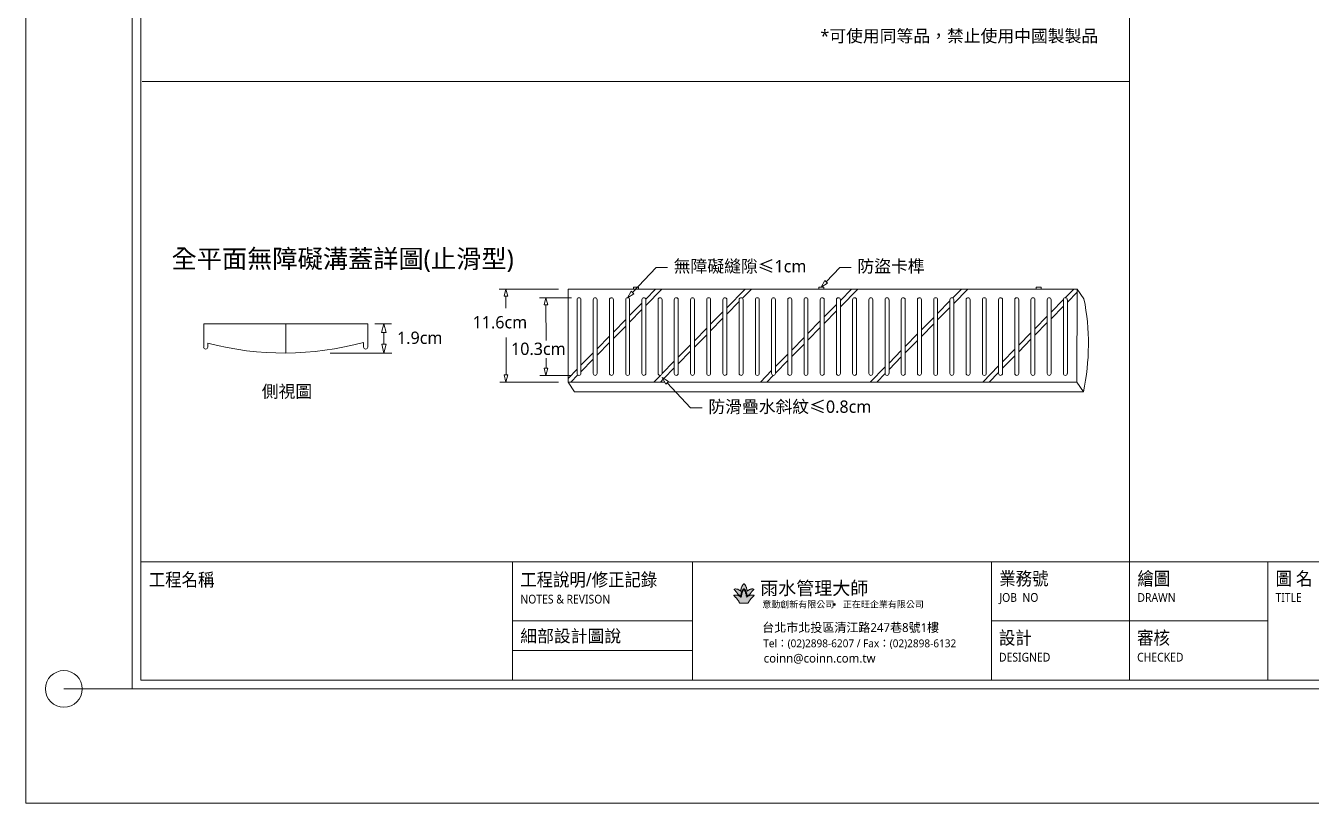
# Model space of a CAD drawing. Header units: millimetres. Extents: x 4267 to 8467, y 166 to 3136.
# Drawn here: x 4267 to 6353, y 166 to 1427 of the extents above; entities that cross this region are included whole.
import ezdxf
from ezdxf.enums import TextEntityAlignment as Align

# ---------------------------------------------------------------- set-up
doc = ezdxf.new("R2010")
doc.units = ezdxf.units.MM
doc.styles.add('圖框文字', font='Microsoft JhengHei.ttf')
doc.styles.add('微軟正黑體', font='Microsoft JhengHei.ttf')

msp = doc.modelspace()

# ---------------------------------------------------------------- hatches: boundary and pattern name
at = {"lineweight": 5, "true_color": 0xf8d731}
h = msp.add_hatch(color=40, dxfattribs=at)
h.dxf.hatch_style = 1
edge = h.paths.add_edge_path()
edge.add_spline(control_points=[(5437.5, 501.9), (5438.4, 502.5), (5439.3, 503.1), (5440.1, 503.5), (5441.1, 503.8), (5441.5, 504), (5441.6, 504), (5441.7, 504.2), (5442.4, 505.3), (5442.7, 505.8), (5443.1, 506.4), (5443.5, 506.9), (5443.9, 507.5), (5444.4, 508.2), (5444.8, 508.6), (5445.2, 509.1), (5446, 510), (5446.3, 510.3), (5446.7, 510.7), (5447.2, 511.1), (5447.7, 511.5), (5447.9, 511.7), (5448.1, 512), (5448.3, 512.2), (5448.4, 512.5), (5448.4, 512.6), (5448.4, 512.8), (5448.3, 512.8), (5448.1, 513), (5447.7, 513.1), (5447.2, 513.2), (5446.7, 513.2), (5446.3, 513.3), (5445.8, 513.3), (5445, 513.3), (5444.4, 513.2), (5443.6, 513.1), (5443.2, 513), (5442.5, 512.8), (5441.9, 512.6), (5441.4, 512.3), (5440.7, 512), (5440.1, 511.6), (5439.5, 511.2), (5439, 510.9), (5438.5, 510.5), (5438, 510.1), (5437.6, 509.8), (5437.5, 509.7), (5437.5, 509.7), (5437.5, 509.8), (5437.4, 510.8), (5437.3, 511.5), (5436.6, 514.7), (5436.3, 515.7), (5435.6, 517.2), (5435.1, 518.3), (5434.5, 519.4), (5433.6, 520.7), (5433, 521.3), (5432.5, 521.6), (5432.3, 521.7), (5432.1, 521.6), (5431.9, 521.5), (5431.6, 521.3), (5431.4, 521.1), (5431, 520.7), (5430.8, 520.4), (5430.5, 519.9), (5430.1, 519.4), (5429.8, 518.9), (5429.4, 518.1), (5428.7, 516.6), (5428, 514.8), (5427.8, 513.9), (5427.4, 512.3), (5427.2, 510.8), (5427.1, 509.9), (5427.1, 509.7), (5427.1, 509.7), (5426, 510.6), (5424.9, 511.4), (5423.6, 512.1), (5422.2, 512.8), (5420.7, 513.2), (5419.4, 513.3), (5417.6, 513.2), (5416.6, 513), (5416.2, 512.9), (5416.2, 512.7), (5416.2, 512.6), (5416.3, 512.4), (5416.4, 512.1), (5416.7, 511.8), (5417.2, 511.3), (5417.7, 510.9), (5418.3, 510.3), (5419.4, 509.1), (5420.2, 508.2), (5420.5, 507.8), (5421, 507.1), (5421.4, 506.5), (5422, 505.7), (5422.4, 505), (5423, 504.1), (5423, 504), (5423.3, 503.9), (5424.1, 503.7), (5424.9, 503.3), (5425.5, 502.9), (5425.9, 502.6), (5426.4, 502.3), (5426.9, 502), (5427.1, 501.9), (5427.2, 501.9), (5427.2, 501.9), (5427.2, 502.2), (5427.4, 503.7), (5427.7, 505), (5428, 506.1), (5428.5, 507.9), (5428.7, 508.5), (5429.1, 509.5), (5429.5, 510.4), (5429.7, 510.9), (5430.2, 511.8), (5430.7, 512.4), (5431.2, 512.9), (5431.6, 513.3), (5432, 513.4), (5432.3, 513.4), (5432.6, 513.4), (5433.1, 513.2), (5433.6, 512.7), (5434, 512.3), (5434.4, 511.7), (5434.9, 510.9), (5435.3, 509.9), (5435.7, 509), (5436, 508.1), (5436.3, 507.2), (5436.5, 506.5), (5436.8, 505.5), (5437, 504.6), (5437.2, 503.6), (5437.3, 503), (5437.4, 502.2), (5437.5, 501.9), (5437.5, 501.9)], knot_values=[0, 0, 0, 0, 1, 2, 3, 4, 5, 6, 7, 8, 9, 10, 11, 12, 13, 14, 15, 16, 17, 18, 19, 20, 21, 22, 23, 24, 25, 26, 27, 28, 29, 30, 31, 32, 33, 34, 35, 36, 37, 38, 39, 40, 41, 42, 43, 44, 45, 46, 47, 48, 49, 50, 51, 52, 53, 54, 55, 56, 57, 58, 59, 60, 61, 61, 61, 62, 63, 64, 65, 66, 67, 68, 69, 70, 71, 72, 73, 74, 75, 76, 77, 78, 79, 80, 81, 82, 83, 84, 85, 86, 87, 88, 89, 90, 91, 92, 93, 94, 95, 96, 97, 98, 99, 100, 101, 102, 103, 104, 105, 106, 107, 108, 109, 110, 111, 112, 113, 114, 115, 116, 117, 118, 119, 120, 121, 122, 123, 124, 125, 126, 127, 128, 129, 130, 131, 132, 133, 134, 135, 136, 137, 138, 139, 140, 141, 142, 143, 144, 144, 144, 144], degree=3, periodic=0)
edge = h.paths.add_edge_path()
edge.add_spline(control_points=[(5432.3, 490.2), (5435.4, 490.2), (5437.4, 490.2), (5438.2, 490.2), (5438.6, 490.3), (5438.9, 490.5), (5439.1, 490.6), (5439.4, 490.8), (5439.6, 491.1), (5439.9, 491.7), (5440.5, 492.9), (5440.8, 493.5), (5441.3, 494.3), (5441.9, 495.2), (5442.5, 495.9), (5443.1, 496.8), (5443.8, 497.7), (5444.6, 498.6), (5445.7, 499.7), (5446.5, 500.5), (5447.2, 501), (5447.7, 501.5), (5448.2, 501.9), (5448.5, 502.3), (5448.6, 502.5), (5448.7, 502.7), (5448.7, 502.9), (5448.6, 503.1), (5448.3, 503.2), (5447.8, 503.4), (5447, 503.4), (5445.8, 503.5), (5444.7, 503.5), (5443.5, 503.4), (5442.5, 503.2), (5441.4, 502.9), (5440.7, 502.6), (5439.7, 502.2), (5438.9, 501.6), (5437.8, 500.9), (5436.9, 500.3), (5436.5, 499.8), (5436.5, 499.9), (5436.3, 500.3), (5436.2, 501.2), (5435.8, 503.7), (5435.5, 505.1), (5435.1, 506.7), (5434.6, 508.2), (5433.9, 510), (5433.2, 511.3), (5433, 511.5), (5432.7, 511.8), (5432.5, 512), (5432.3, 512.1), (5432.1, 512.1), (5431.9, 512), (5431.6, 511.7), (5431.3, 511.3), (5431, 510.8), (5430.5, 510), (5430.2, 509.3), (5429.8, 508.4), (5429.4, 507.3), (5429.1, 506.3), (5428.8, 505), (5428.5, 503.7), (5428.2, 502.5), (5428.1, 501.4), (5428, 500.5), (5428, 499.9), (5428, 499.9), (5427.8, 499.9), (5427.5, 500.1), (5426.5, 500.9), (5425.7, 501.5), (5424.8, 502), (5424, 502.4), (5423, 502.9), (5422.1, 503.2), (5421, 503.4), (5420.2, 503.5), (5419.1, 503.5), (5417.7, 503.5), (5416.8, 503.4), (5416.2, 503.3), (5415.9, 503.1), (5415.8, 502.9), (5415.8, 502.6), (5416, 502.3), (5416.4, 501.8), (5417.4, 500.9), (5418.3, 500.1), (5419.4, 499.2), (5420.2, 498.3), (5421, 497.3), (5421.9, 496.2), (5423.1, 494.5), (5423.8, 493.3), (5424.4, 492), (5424.9, 491.1), (5425.1, 490.9), (5425.3, 490.6), (5425.7, 490.4), (5426.4, 490.3), (5427.6, 490.3), (5432.3, 490.2)], knot_values=[0, 0, 0, 0, 1, 2, 3, 4, 5, 6, 7, 8, 9, 10, 11, 12, 13, 14, 15, 16, 17, 18, 19, 20, 21, 22, 23, 24, 25, 26, 27, 28, 29, 30, 31, 32, 33, 34, 35, 36, 37, 38, 39, 40, 41, 42, 43, 44, 45, 46, 47, 48, 49, 50, 51, 52, 53, 54, 55, 56, 57, 58, 59, 60, 61, 62, 63, 64, 65, 66, 67, 68, 69, 70, 71, 72, 73, 74, 75, 76, 77, 78, 79, 80, 81, 82, 83, 84, 85, 86, 87, 88, 89, 90, 91, 92, 93, 94, 95, 96, 97, 98, 99, 100, 101, 102, 103, 104, 104, 104, 104], degree=3, periodic=0)
at = {"lineweight": 5}
h = msp.add_hatch(color=256, dxfattribs=at)
h.dxf.hatch_style = 1
h.paths.add_polyline_path([(5580.6, 488.2, 1), (5577.5, 488.2, 1)])

# ---------------------------------------------------------------- linework, layer by layer
for p, q in [((4266.8, 165.5, 163.2), (4266.8, 3135.5, 163.2)), ((4453.8, 557.5, 163.2), (4453.8, 2936.7, 163.2)), ((4453.8, 2936.7, 163.2), (4453.8, 365.3, 163.2)), ((6058.1, 2936.7, 163.2), (6058.1, 557.5, 163.2)), ((4455.9, 1336.7, 326.4), (6058.1, 1336.7, 326.4)), ((5251.6, 994.5, 298.1), (5289.6, 1035, 298.1)), ((5289.6, 1035, 298.1), (5308.2, 1035, 298.1)), ((5565.8, 1011.6, 298.1), (5587.7, 1035, 298.1)), ((5587.7, 1035, 298.1), (5606.3, 1035, 298.1)), ((5034.9, 999.9, 298.1), (5131.4, 999.9, 298.1)), ((5046.1, 988.2, 298.1), (5046.1, 968.9, 298.1)), ((5100.8, 985.9, 298.1), (5152.3, 985.9, 298.1)), ((5973.2, 999.9, 298.1), (5146.8, 999.9, 298.1)), ((5146.8, 999.9, 298.1), (5146.8, 849.1, 298.1)), ((5161.5, 862.9, 298.1), (5161.5, 982.7, 298.1)), ((5167.8, 982.7, 298.1), (5167.8, 862.9, 298.1)), ((5187.8, 862.9, 298.1), (5187.8, 982.7, 298.1)), ((5194.1, 982.7, 298.1), (5194.1, 862.9, 298.1)), ((5214.1, 862.9, 298.1), (5214.1, 982.7, 298.1)), ((5220.4, 982.7, 298.1), (5220.4, 862.9, 298.1)), ((5240.4, 862.9, 298.1), (5240.4, 982.7, 298.1)), ((5246.7, 982.7, 298.1), (5246.7, 862.9, 298.1)), ((5266.7, 862.9, 298.1), (5266.7, 982.7, 298.1)), ((5288.9, 999.9, 298.1), (5272.9, 983.6, 298.1)), ((5299.3, 999.9, 298.1), (5273.1, 973.1, 298.1)), ((5273.1, 982.7, 298.1), (5273.1, 862.9, 298.1)), ((5293, 862.9, 298.1), (5293, 982.7, 298.1)), ((5299.4, 982.7, 298.1), (5299.4, 862.9, 298.1)), ((5319.3, 862.9, 298.1), (5319.3, 982.7, 298.1)), ((5325.7, 982.7, 298.1), (5325.7, 862.9, 298.1)), ((5345.6, 862.9, 298.1), (5345.6, 982.7, 298.1)), ((5352, 982.7, 298.1), (5352, 862.9, 298.1)), ((5371.9, 862.9, 298.1), (5371.9, 982.7, 298.1)), ((5378.3, 982.7, 298.1), (5378.3, 862.9, 298.1)), ((5398.2, 862.9, 298.1), (5398.2, 982.7, 298.1)), ((5434.2, 999.9, 298.1), (5404.6, 969.7, 298.1)), ((5404.6, 982.7, 298.1), (5404.6, 862.9, 298.1)), ((5424.6, 862.9, 298.1), (5424.6, 982.7, 298.1)), ((5444.6, 999.9, 298.1), (5429.9, 985, 298.1)), ((5430.9, 982.7, 298.1), (5430.9, 862.9, 298.1)), ((5450.9, 862.9, 298.1), (5450.9, 982.7, 298.1)), ((5457.2, 982.7, 298.1), (5457.2, 862.9, 298.1)), ((5477.2, 862.9, 298.1), (5477.2, 982.7, 298.1)), ((5483.5, 982.7, 298.1), (5483.5, 862.9, 298.1)), ((5503.5, 862.9, 298.1), (5503.5, 982.7, 298.1)), ((5509.8, 982.7, 298.1), (5509.8, 862.9, 298.1)), ((5529.8, 862.9, 298.1), (5529.8, 982.7, 298.1)), ((5536.1, 982.7, 298.1), (5536.1, 862.9, 298.1)), ((5556.1, 862.9, 298.1), (5556.1, 982.7, 298.1)), ((5562.5, 982.7, 298.1), (5562.5, 862.9, 298.1)), ((5582.4, 862.9, 298.1), (5582.4, 982.7, 298.1)), ((5617.3, 999.9, 298.1), (5588.8, 970.9, 298.1)), ((5606.9, 999.9, 298.1), (5588.8, 981.4, 298.1)), ((5588.8, 982.7, 298.1), (5588.8, 862.9, 298.1)), ((5608.7, 862.9, 298.1), (5608.7, 982.7, 298.1)), ((5615.1, 982.7, 298.1), (5615.1, 862.9, 298.1)), ((5635, 862.9, 298.1), (5635, 982.7, 298.1)), ((5641.4, 982.7, 298.1), (5641.4, 862.9, 298.1)), ((5661.3, 862.9, 298.1), (5661.3, 982.7, 298.1)), ((5667.7, 982.7, 298.1), (5667.7, 862.9, 298.1)), ((5687.6, 862.9, 298.1), (5687.6, 982.7, 298.1)), ((5694, 982.7, 298.1), (5694, 862.9, 298.1)), ((5714, 862.9, 298.1), (5714, 982.7, 298.1)), ((5720.3, 982.7, 298.1), (5720.3, 862.9, 298.1)), ((5740.3, 862.9, 298.1), (5740.3, 982.7, 298.1)), ((5746.6, 982.7, 298.1), (5746.6, 862.9, 298.1)), ((5766.6, 980.8, 298.1), (5746.6, 960.5, 298.1)), ((5766.6, 862.9, 298.1), (5766.6, 982.7, 298.1)), ((5785.3, 999.9, 298.1), (5771.2, 985.5, 298.1)), ((5795.7, 999.9, 298.1), (5772.9, 976.7, 298.1)), ((5772.9, 982.7, 298.1), (5772.9, 862.9, 298.1)), ((5792.9, 862.9, 298.1), (5792.9, 982.7, 298.1)), ((5799.2, 982.7, 298.1), (5799.2, 862.9, 298.1)), ((5819.2, 862.9, 298.1), (5819.2, 982.7, 298.1)), ((5825.5, 982.7, 298.1), (5825.5, 862.9, 298.1)), ((5845.5, 862.9, 298.1), (5845.5, 982.7, 298.1)), ((5851.9, 982.7, 298.1), (5851.9, 862.9, 298.1)), ((5871.8, 862.9, 298.1), (5871.8, 982.7, 298.1)), ((5878.2, 982.7, 298.1), (5878.2, 862.9, 298.1)), ((5898.1, 862.9, 298.1), (5898.1, 982.7, 298.1)), ((5904.5, 982.7, 298.1), (5904.5, 862.9, 298.1)), ((5924.4, 862.9, 298.1), (5924.4, 982.7, 298.1)), ((5950.7, 982.8, 298.1), (5930.8, 962.4, 298.1)), ((5930.8, 982.7, 298.1), (5930.8, 862.9, 298.1)), ((5950.7, 862.9, 298.1), (5950.7, 982.7, 298.1)), ((5967.6, 999.9, 298.1), (5953.8, 985.9, 298.1)), ((5973.2, 995.1, 298.1), (5957.1, 978.7, 298.1)), ((5957.1, 982.7, 298.1), (5957.1, 862.9, 298.1)), ((5972.4, 849.1, 298.1), (5973.2, 999.9, 298.1)), ((5973.2, 999.9, 298.1), (5984.1, 984, 298.1)), ((5111, 974.2, 298.1), (5111.1, 916.3, 298.1)), ((5266.7, 977.2, 298.1), (5246.7, 956.9, 298.1)), ((5266.7, 966.7, 298.1), (5246.7, 946.3, 298.1)), ((5398.2, 963.2, 298.1), (5378.3, 942.9, 298.1)), ((5424.6, 979.5, 298.1), (5404.6, 959.1, 298.1)), ((5582.4, 975, 298.1), (5562.5, 954.6, 298.1)), ((5582.4, 964.4, 298.1), (5562.5, 944, 298.1)), ((5766.6, 970.2, 298.1), (5746.6, 949.9, 298.1)), ((5950.7, 972.2, 298.1), (5930.8, 951.8, 298.1)), ((4555.6, 943.6, 326.4), (4555.6, 905.8, 326.4)), ((4555.6, 943.6, 326.4), (4688.7, 943.6, 326.4)), ((4821.8, 943.6, 326.4), (4688.7, 943.6, 326.4)), ((4821.8, 943.6, 326.4), (4821.8, 905.8, 326.4)), ((4833.5, 943.6, 326.4), (4860.6, 943.6, 326.4)), ((5240.4, 950.4, 298.1), (5220.4, 930, 298.1)), ((5240.4, 939.8, 298.1), (5220.4, 919.5, 298.1)), ((5398.2, 952.7, 298.1), (5378.3, 932.3, 298.1)), ((5556.1, 948.1, 298.1), (5536.1, 927.8, 298.1)), ((5740.3, 954, 298.1), (5720.3, 933.6, 298.1)), ((5740.3, 943.4, 298.1), (5720.3, 923, 298.1)), ((5924.4, 955.9, 298.1), (5904.5, 935.6, 298.1)), ((5924.4, 945.4, 298.1), (5904.5, 925, 298.1)), ((4848, 929.4, 326.4), (4848, 910.3, 326.4)), ((5046.2, 921.2, 298.1), (5046.3, 860.8, 298.1)), ((5214.1, 923.6, 298.1), (5194.1, 903.2, 298.1)), ((5371.9, 936.4, 298.1), (5352, 916, 298.1)), ((5371.9, 925.8, 298.1), (5352, 905.5, 298.1)), ((5529.8, 921.3, 298.1), (5509.8, 900.9, 298.1)), ((5556.1, 937.5, 298.1), (5536.1, 917.2, 298.1)), ((5714, 927.1, 298.1), (5694, 906.8, 298.1)), ((5898.1, 929.1, 298.1), (5878.2, 908.7, 298.1)), ((5898.1, 918.5, 298.1), (5878.2, 898.2, 298.1)), ((4562.3, 905.8, 326.4), (4562.3, 912, 326.4)), ((4815, 905.8, 326.4), (4815, 913.4, 326.4)), ((5214.1, 913, 298.1), (5194.1, 892.6, 298.1)), ((5345.6, 909.6, 298.1), (5325.7, 889.2, 298.1)), ((5345.6, 899, 298.1), (5325.7, 878.6, 298.1)), ((5529.8, 910.7, 298.1), (5509.8, 890.3, 298.1)), ((5687.6, 900.3, 298.1), (5667.7, 879.9, 298.1)), ((5714, 916.6, 298.1), (5694, 896.2, 298.1)), ((5871.8, 902.3, 298.1), (5851.9, 881.9, 298.1)), ((4760.7, 896.1, 326.4), (4860.9, 896.1, 326.4)), ((5111.1, 887.9, 298.1), (5111.1, 871.5, 298.1)), ((5187.8, 896.7, 298.1), (5167.8, 876.4, 298.1)), ((5187.8, 886.1, 298.1), (5167.8, 865.8, 298.1)), ((5319.3, 882.7, 298.1), (5299.3, 862.3, 298.1)), ((5503.5, 894.4, 298.1), (5483.5, 874.1, 298.1)), ((5503.5, 883.9, 298.1), (5483.5, 863.5, 298.1)), ((5687.6, 889.7, 298.1), (5667.7, 869.4, 298.1)), ((5871.8, 891.7, 298.1), (5851.9, 871.3, 298.1)), ((5101, 859.8, 298.1), (5152.5, 859.8, 298.1)), ((5161.5, 869.9, 298.1), (5146.8, 854.9, 298.1)), ((5162.6, 860.5, 298.1), (5151.4, 849.1, 298.1)), ((5296.9, 859.8, 298.1), (5286.3, 849.1, 298.1)), ((5319.3, 872.1, 298.1), (5302.2, 854.7, 298.1)), ((5477.2, 867.6, 298.1), (5459, 849.1, 298.1)), ((5479.9, 859.8, 298.1), (5469.4, 849.1, 298.1)), ((5661.3, 873.5, 298.1), (5637.4, 849.1, 298.1)), ((5661.3, 862.9, 298.1), (5647.8, 849.1, 298.1)), ((5845.5, 875.4, 298.1), (5819.7, 849.1, 298.1)), ((5845.5, 864.8, 298.1), (5830.1, 849.1, 298.1)), ((5036, 849.1, 298.1), (5131.6, 849.1, 298.1)), ((5303.6, 849.1, 298.1), (5146.8, 849.1, 298.1)), ((5146.8, 849.1, 298.1), (5157.6, 833.2, 298.1)), ((5301.1, 853.6, 298.1), (5296.7, 849.1, 298.1)), ((5307.7, 847.7, 298.1), (5345.8, 807.1, 298.1)), ((5972.4, 849.1, 298.1), (5309.2, 849.1, 298.1)), ((5972.4, 849.1, 298.1), (5983.3, 833.2, 298.1)), ((5983.3, 833.2, 298.1), (5157.6, 833.2, 298.1)), ((5345.8, 807.1, 298.1), (5364.4, 807.1, 298.1)), ((8279.8, 557.5, 163.2), (4453.8, 557.5, 163.2)), ((8279.8, 557.5, 163.2), (4453.8, 557.5, 163.2)), ((5056.7, 557.5, 163.2), (5056.7, 365.3, 163.2)), ((5348.6, 557.5, 163.2), (5348.6, 365.3, 163.2)), ((5834, 557.5, 163.2), (5834, 365.3, 163.2)), ((6058.1, 557.5, 163.2), (6058.1, 365.3, 163.2)), ((6282.2, 557.5, 163.2), (6282.2, 365.3, 163.2)), ((5056.7, 461.4, 163.2), (5348.6, 461.4, 163.2)), ((5834, 461.4, 163.2), (6282.2, 461.4, 163.2)), ((5056.7, 413.3, 163.2), (5348.6, 413.3, 163.2)), ((4453.8, 365.3, 163.2), (8279.8, 365.3, 163.2)), ((4328.7, 351.1, 163.2), (4439.6, 351.1, 163.2)), ((8466.8, 165.5, 163.2), (4266.8, 165.5, 163.2))]:
    msp.add_line(p, q, dxfattribs=at)
at = {"color": 4, "lineweight": 5}
for p, q in [((4439.6, 2950.9, 163.2), (4439.6, 351.1, 163.2)), ((4439.6, 351.1, 163.2), (8294, 351.1, 163.2))]:
    msp.add_line(p, q, dxfattribs=at)
at = {"lineweight": 5}
for points, elevation in [([(5253, 999.9), (5261, 999.9), (5261, 1003), (5253, 1003)], 298.1), ([(5553.7, 999.9), (5561.8, 999.9), (5561.8, 1003), (5553.7, 1003)], 298.1), ([(5557.7, 1003), (5567.9, 1009.5), (5563.6, 1013.7)], 298.1), ([(5906.3, 999.9), (5914.4, 999.9), (5914.4, 1003), (5906.3, 1003)], 298.1), ([(5045.9, 999.9), (5043.1, 988.2), (5049.1, 988.2)], 298.1), ([(5110.8, 985.9), (5108, 974.2), (5114, 974.2)], 298.1), ([(5243.6, 985.9), (5253.8, 992.4), (5249.4, 996.6)], 298.1), ([(4688.7, 943.6), (4688.9, 943.6), (4688.9, 896.1), (4688.7, 909.2)], 326.4), ([(4847.7, 943.6), (4844.3, 929.4), (4851.6, 929.4)], 326.4), ([(4848, 896.1), (4844.6, 910.3), (4851.9, 910.3)], 326.4), ([(5046.1, 849.1), (5043.3, 860.8), (5049.3, 860.8)], 298.1), ([(5111, 859.8), (5108.2, 871.5), (5114.2, 871.5)], 298.1), ([(5299.7, 856.2), (5309.9, 849.8), (5305.6, 845.6)], 298.1)]:
    msp.add_lwpolyline(points, close=True, dxfattribs=dict(at, elevation=elevation))
for centre, radius in [((5579, 488.2), 1.56), ((4328.7, 351.1, 163.2), 29.8)]:
    msp.add_circle(centre, radius, dxfattribs=at)
for centre, radius, start, end in [((5164.6, 982.7, 298.1), 3.18, 0, 180), ((5190.9, 982.7, 298.1), 3.18, 0, 180), ((5217.3, 982.7, 298.1), 3.18, 0, 180), ((5243.6, 982.7, 298.1), 3.18, 0, 180), ((5269.9, 982.7, 298.1), 3.18, 0, 180), ((5296.2, 982.7, 298.1), 3.18, 0, 180), ((5322.5, 982.7, 298.1), 3.18, 0, 180), ((5348.8, 982.7, 298.1), 3.18, 0, 180), ((5375.1, 982.7, 298.1), 3.18, 0, 180), ((5401.4, 982.7, 298.1), 3.18, 0, 180), ((5427.7, 982.7, 298.1), 3.18, 0, 180), ((5454, 982.7, 298.1), 3.18, 0, 180), ((5480.3, 982.7, 298.1), 3.18, 0, 180), ((5506.7, 982.7, 298.1), 3.18, 0, 180), ((5533, 982.7, 298.1), 3.18, 0, 180), ((5559.3, 982.7, 298.1), 3.18, 0, 180), ((5585.6, 982.7, 298.1), 3.18, 0, 180), ((5611.9, 982.7, 298.1), 3.18, 0, 180), ((5638.2, 982.7, 298.1), 3.18, 0, 180), ((5664.5, 982.7, 298.1), 3.18, 0, 180), ((5690.8, 982.7, 298.1), 3.18, 0, 180), ((5717.1, 982.7, 298.1), 3.18, 0, 180), ((5743.4, 982.7, 298.1), 3.18, 0, 180), ((5769.7, 982.7, 298.1), 3.18, 0, 180), ((5796.1, 982.7, 298.1), 3.18, 0, 180), ((5822.4, 982.7, 298.1), 3.18, 0, 180), ((5848.7, 982.7, 298.1), 3.18, 0, 180), ((5875, 982.7, 298.1), 3.18, 0, 180), ((5901.3, 982.7, 298.1), 3.18, 0, 180), ((5927.6, 982.7, 298.1), 3.18, 0, 180), ((5953.9, 982.7, 298.1), 3.18, 0, 180), ((5616.5, 910.7, 298.1), 374.8, 348.0737, 11.2886), ((4558.9, 905.8, 326.4), 3.36, 180, 0), ((4686.1, 1386.8, 326.4), 490.7, 255.3904, 285.2372), ((4818.4, 905.8, 326.4), 3.36, 180, 0), ((5164.6, 862.9, 298.1), 3.18, 180, 0), ((5190.9, 862.9, 298.1), 3.18, 180, 0), ((5217.3, 862.9, 298.1), 3.18, 180, 0), ((5243.6, 862.9, 298.1), 3.18, 180, 0), ((5269.9, 862.9, 298.1), 3.18, 180, 0), ((5296.2, 862.9, 298.1), 3.18, 180, 0), ((5322.5, 862.9, 298.1), 3.18, 180, 0), ((5348.8, 862.9, 298.1), 3.18, 180, 0), ((5375.1, 862.9, 298.1), 3.18, 180, 0), ((5401.4, 862.9, 298.1), 3.18, 180, 0), ((5427.7, 862.9, 298.1), 3.18, 180, 0), ((5454, 862.9, 298.1), 3.18, 180, 0), ((5480.3, 862.9, 298.1), 3.18, 180, 0), ((5506.7, 862.9, 298.1), 3.18, 180, 0), ((5533, 862.9, 298.1), 3.18, 180, 0), ((5559.3, 862.9, 298.1), 3.18, 180, 0), ((5585.6, 862.9, 298.1), 3.18, 180, 0), ((5611.9, 862.9, 298.1), 3.18, 180, 0), ((5638.2, 862.9, 298.1), 3.18, 180, 0), ((5664.5, 862.9, 298.1), 3.18, 180, 0), ((5690.8, 862.9, 298.1), 3.18, 180, 0), ((5717.1, 862.9, 298.1), 3.18, 180, 0), ((5743.4, 862.9, 298.1), 3.18, 180, 0), ((5769.7, 862.9, 298.1), 3.18, 180, 0), ((5796.1, 862.9, 298.1), 3.18, 180, 0), ((5822.4, 862.9, 298.1), 3.18, 180, 0), ((5848.7, 862.9, 298.1), 3.18, 180, 0), ((5875, 862.9, 298.1), 3.18, 180, 0), ((5901.3, 862.9, 298.1), 3.18, 180, 0), ((5927.6, 862.9, 298.1), 3.18, 180, 0), ((5953.9, 862.9, 298.1), 3.18, 180, 0)]:
    msp.add_arc(centre, radius, start, end, dxfattribs=at)
for points in [[(5437.5, 501.9), (5438.4, 502.5), (5439.3, 503.1), (5440.1, 503.5), (5441.1, 503.8), (5441.5, 504), (5441.6, 504), (5441.7, 504.2), (5442.4, 505.3), (5442.7, 505.8), (5443.1, 506.4), (5443.5, 506.9), (5443.9, 507.5), (5444.4, 508.2), (5444.8, 508.6), (5445.2, 509.1), (5446, 510), (5446.3, 510.3), (5446.7, 510.7), (5447.2, 511.1), (5447.7, 511.5), (5447.9, 511.7), (5448.1, 512), (5448.3, 512.2), (5448.4, 512.5), (5448.4, 512.6), (5448.4, 512.8), (5448.3, 512.8), (5448.1, 513), (5447.7, 513.1), (5447.2, 513.2), (5446.7, 513.2), (5446.3, 513.3), (5445.8, 513.3), (5445, 513.3), (5444.4, 513.2), (5443.6, 513.1), (5443.2, 513), (5442.5, 512.8), (5441.9, 512.6), (5441.4, 512.3), (5440.7, 512), (5440.1, 511.6), (5439.5, 511.2), (5439, 510.9), (5438.5, 510.5), (5438, 510.1), (5437.6, 509.8), (5437.5, 509.7), (5437.5, 509.7), (5437.5, 509.8), (5437.4, 510.8), (5437.3, 511.5), (5436.6, 514.7), (5436.3, 515.7), (5435.6, 517.2), (5435.1, 518.3), (5434.5, 519.4), (5433.6, 520.7), (5433, 521.3), (5432.5, 521.6), (5432.3, 521.7), (5432.1, 521.6), (5431.9, 521.5)], [(5432.3, 490.2), (5435.4, 490.2), (5437.4, 490.2), (5438.2, 490.2), (5438.6, 490.3), (5438.9, 490.5), (5439.1, 490.6), (5439.4, 490.8), (5439.6, 491.1), (5439.9, 491.7), (5440.5, 492.9), (5440.8, 493.5), (5441.3, 494.3), (5441.9, 495.2), (5442.5, 495.9), (5443.1, 496.8), (5443.8, 497.7), (5444.6, 498.6), (5445.7, 499.7), (5446.5, 500.5), (5447.2, 501), (5447.7, 501.5), (5448.2, 501.9), (5448.5, 502.3), (5448.6, 502.5), (5448.7, 502.7), (5448.7, 502.9), (5448.6, 503.1), (5448.3, 503.2), (5447.8, 503.4), (5447, 503.4), (5445.8, 503.5), (5444.7, 503.5), (5443.5, 503.4), (5442.5, 503.2), (5441.4, 502.9), (5440.7, 502.6), (5439.7, 502.2), (5438.9, 501.6), (5437.8, 500.9), (5436.9, 500.3), (5436.5, 499.8), (5436.5, 499.9), (5436.3, 500.3), (5436.2, 501.2), (5435.8, 503.7), (5435.5, 505.1), (5435.1, 506.7), (5434.6, 508.2), (5433.9, 510), (5433.2, 511.3), (5433, 511.5), (5432.7, 511.8), (5432.5, 512), (5432.3, 512.1), (5432.1, 512.1), (5431.9, 512), (5431.6, 511.7), (5431.3, 511.3), (5431, 510.8), (5430.5, 510), (5430.2, 509.3), (5429.8, 508.4), (5429.4, 507.3), (5429.1, 506.3), (5428.8, 505), (5428.5, 503.7), (5428.2, 502.5), (5428.1, 501.4), (5428, 500.5), (5428, 499.9), (5428, 499.9), (5427.8, 499.9), (5427.5, 500.1), (5426.5, 500.9), (5425.7, 501.5), (5424.8, 502), (5424, 502.4), (5423, 502.9), (5422.1, 503.2), (5421, 503.4), (5420.2, 503.5), (5419.1, 503.5), (5417.7, 503.5), (5416.8, 503.4), (5416.2, 503.3), (5415.9, 503.1), (5415.8, 502.9), (5415.8, 502.6), (5416, 502.3), (5416.4, 501.8), (5417.4, 500.9), (5418.3, 500.1), (5419.4, 499.2), (5420.2, 498.3), (5421, 497.3), (5421.9, 496.2), (5423.1, 494.5), (5423.8, 493.3), (5424.4, 492), (5424.9, 491.1), (5425.1, 490.9), (5425.3, 490.6), (5425.7, 490.4), (5426.4, 490.3), (5427.6, 490.3), (5432.3, 490.2)], [(5431.9, 521.5), (5431.6, 521.3), (5431.4, 521.1), (5431, 520.7), (5430.8, 520.4), (5430.5, 519.9), (5430.1, 519.4), (5429.8, 518.9), (5429.4, 518.1), (5428.7, 516.6), (5428, 514.8), (5427.8, 513.9), (5427.4, 512.3), (5427.2, 510.8), (5427.1, 509.9), (5427.1, 509.7), (5427.1, 509.7), (5426, 510.6), (5424.9, 511.4), (5423.6, 512.1), (5422.2, 512.8), (5420.7, 513.2), (5419.4, 513.3), (5417.6, 513.2), (5416.6, 513), (5416.2, 512.9), (5416.2, 512.7), (5416.2, 512.6), (5416.3, 512.4), (5416.4, 512.1), (5416.7, 511.8), (5417.2, 511.3), (5417.7, 510.9), (5418.3, 510.3), (5419.4, 509.1), (5420.2, 508.2), (5420.5, 507.8), (5421, 507.1), (5421.4, 506.5), (5422, 505.7), (5422.4, 505), (5423, 504.1), (5423, 504), (5423.3, 503.9), (5424.1, 503.7), (5424.9, 503.3), (5425.5, 502.9), (5425.9, 502.6), (5426.4, 502.3), (5426.9, 502), (5427.1, 501.9), (5427.2, 501.9), (5427.2, 501.9), (5427.2, 502.2), (5427.4, 503.7), (5427.7, 505), (5428, 506.1), (5428.5, 507.9), (5428.7, 508.5), (5429.1, 509.5), (5429.5, 510.4), (5429.7, 510.9), (5430.2, 511.8), (5430.7, 512.4), (5431.2, 512.9), (5431.6, 513.3), (5432, 513.4), (5432.3, 513.4), (5432.6, 513.4), (5433.1, 513.2), (5433.6, 512.7), (5434, 512.3), (5434.4, 511.7), (5434.9, 510.9), (5435.3, 509.9), (5435.7, 509), (5436, 508.1), (5436.3, 507.2), (5436.5, 506.5), (5436.8, 505.5), (5437, 504.6), (5437.2, 503.6), (5437.3, 503), (5437.4, 502.2), (5437.5, 501.9), (5437.5, 501.9)]]:
    msp.add_open_spline(points, degree=3, dxfattribs=at)

# ---------------------------------------------------------------- texts
at = {"color": 3, "lineweight": 5, "style": '圖框文字', "width": 0.91}
for s, p in [('業務號', (5846.7, 530.1, 163.2)), ('繪圖', (6070.8, 530.1, 163.2)), ('圖 名', (6294.9, 530.1, 163.2)), ('工程名稱', (4466.5, 528.4, 163.2)), ('工程說明/修正記錄', (5069.4, 528.4, 163.2)), ('設計', (5846.2, 434, 163.2)), ('審核', (6070.3, 434, 163.2))]:
    msp.add_text(s, height=21.43, dxfattribs=at).set_placement(p, align=Align.MIDDLE_LEFT)
at = {"color": 4, "lineweight": 5, "style": '圖框文字'}
msp.add_text('雨水管理大師', height=21.43, dxfattribs=at).set_placement((5458.7, 503.9, 163.2))
at = {"lineweight": 5, "style": '圖框文字', "width": 0.91}
for s, height, p in [('NOTES & REVISON', 14.212, (5069.4, 496.8, 163.2)), ('JOB  NO', 14.21, (5846.7, 499.5, 163.2)), ('DRAWN', 14.21, (6070.8, 499.5, 163.2)), ('TITLE', 14.21, (6294.9, 499.5, 163.2)), ('DESIGNED', 14.21, (5846.2, 402.6, 163.2)), ('CHECKED', 14.21, (6070.3, 402.6, 163.2))]:
    msp.add_text(s, height=height, dxfattribs=at).set_placement(p, align=Align.MIDDLE_LEFT)
at = {"lineweight": 5, "style": '圖框文字'}
for s, height, p in [('意動創新有限公司    正在旺企業有限公司', 10.422, (5462.1, 483.1, 163.2)), ('台北市北投區清江路247巷8號1樓', 14.283, (5462.1, 443.5, 163.2)), ('coinn@coinn.com.tw', 14.283, (5464.3, 393.8, 163.2))]:
    msp.add_text(s, height=height, dxfattribs=at).set_placement(p)
at = {"color": 3, "lineweight": 5, "style": '圖框文字'}
msp.add_text('細部設計圖說', height=20, dxfattribs=at).set_placement((5069.4, 436.9, 163.2), align=Align.MIDDLE_LEFT)
at = {"lineweight": 5, "style": '圖框文字', "width": 0.98}
msp.add_text('Tel：(02)2898-6207 / Fax：(02)2898-6132', height=12.739, dxfattribs=at).set_placement((5463.7, 418.7, 163.2))
at = {"lineweight": 5, "attachment_point": 1, "style": '微軟正黑體'}
for s, width, gutter_width, heights, insert, char_height in [('*可使用同等品，禁止使用中國製製品', 432.259, 16.9, [0], (5556.4, 1420.6), 20), ('全平面無障礙溝蓋詳圖(止滑型)', 718.056, 16.9, [0], (4503.4, 1064.1, 326.4), 30), ('無障礙縫隙{\\fSimSun|b0|i0|c134|p2;≤}1cm', 229.333, 14, [12.8], (5318.3, 1047, 298.1), 20), ('防盜卡榫', 193.648, 14, [0], (5616.4, 1047, 298.1), 20), ('11.6cm', 91.033, 14, [0], (4992, 956.1, 298.1), 20), ('1.9cm', 110.074, 16.9, [0], (4869.4, 930.9, 326.4), 20), ('10.3cm', 91.033, 14, [0], (5054.4, 913, 298.1), 20), ('側視圖', 78.665, 16.9, [0], (4649.8, 843.9, 326.4), 20), ('防滑疊水斜紋{\\fSimSun|b0|i0|c134|p2;≤}0.8cm', 289.699, 14, [18.5], (5374.5, 819.1, 298.1), 20)]:
    msp.add_mtext_dynamic_manual_height_columns(s, width=width, gutter_width=gutter_width, heights=heights, dxfattribs=dict(at, insert=insert, char_height=char_height))

doc.saveas('drawing.dxf')
